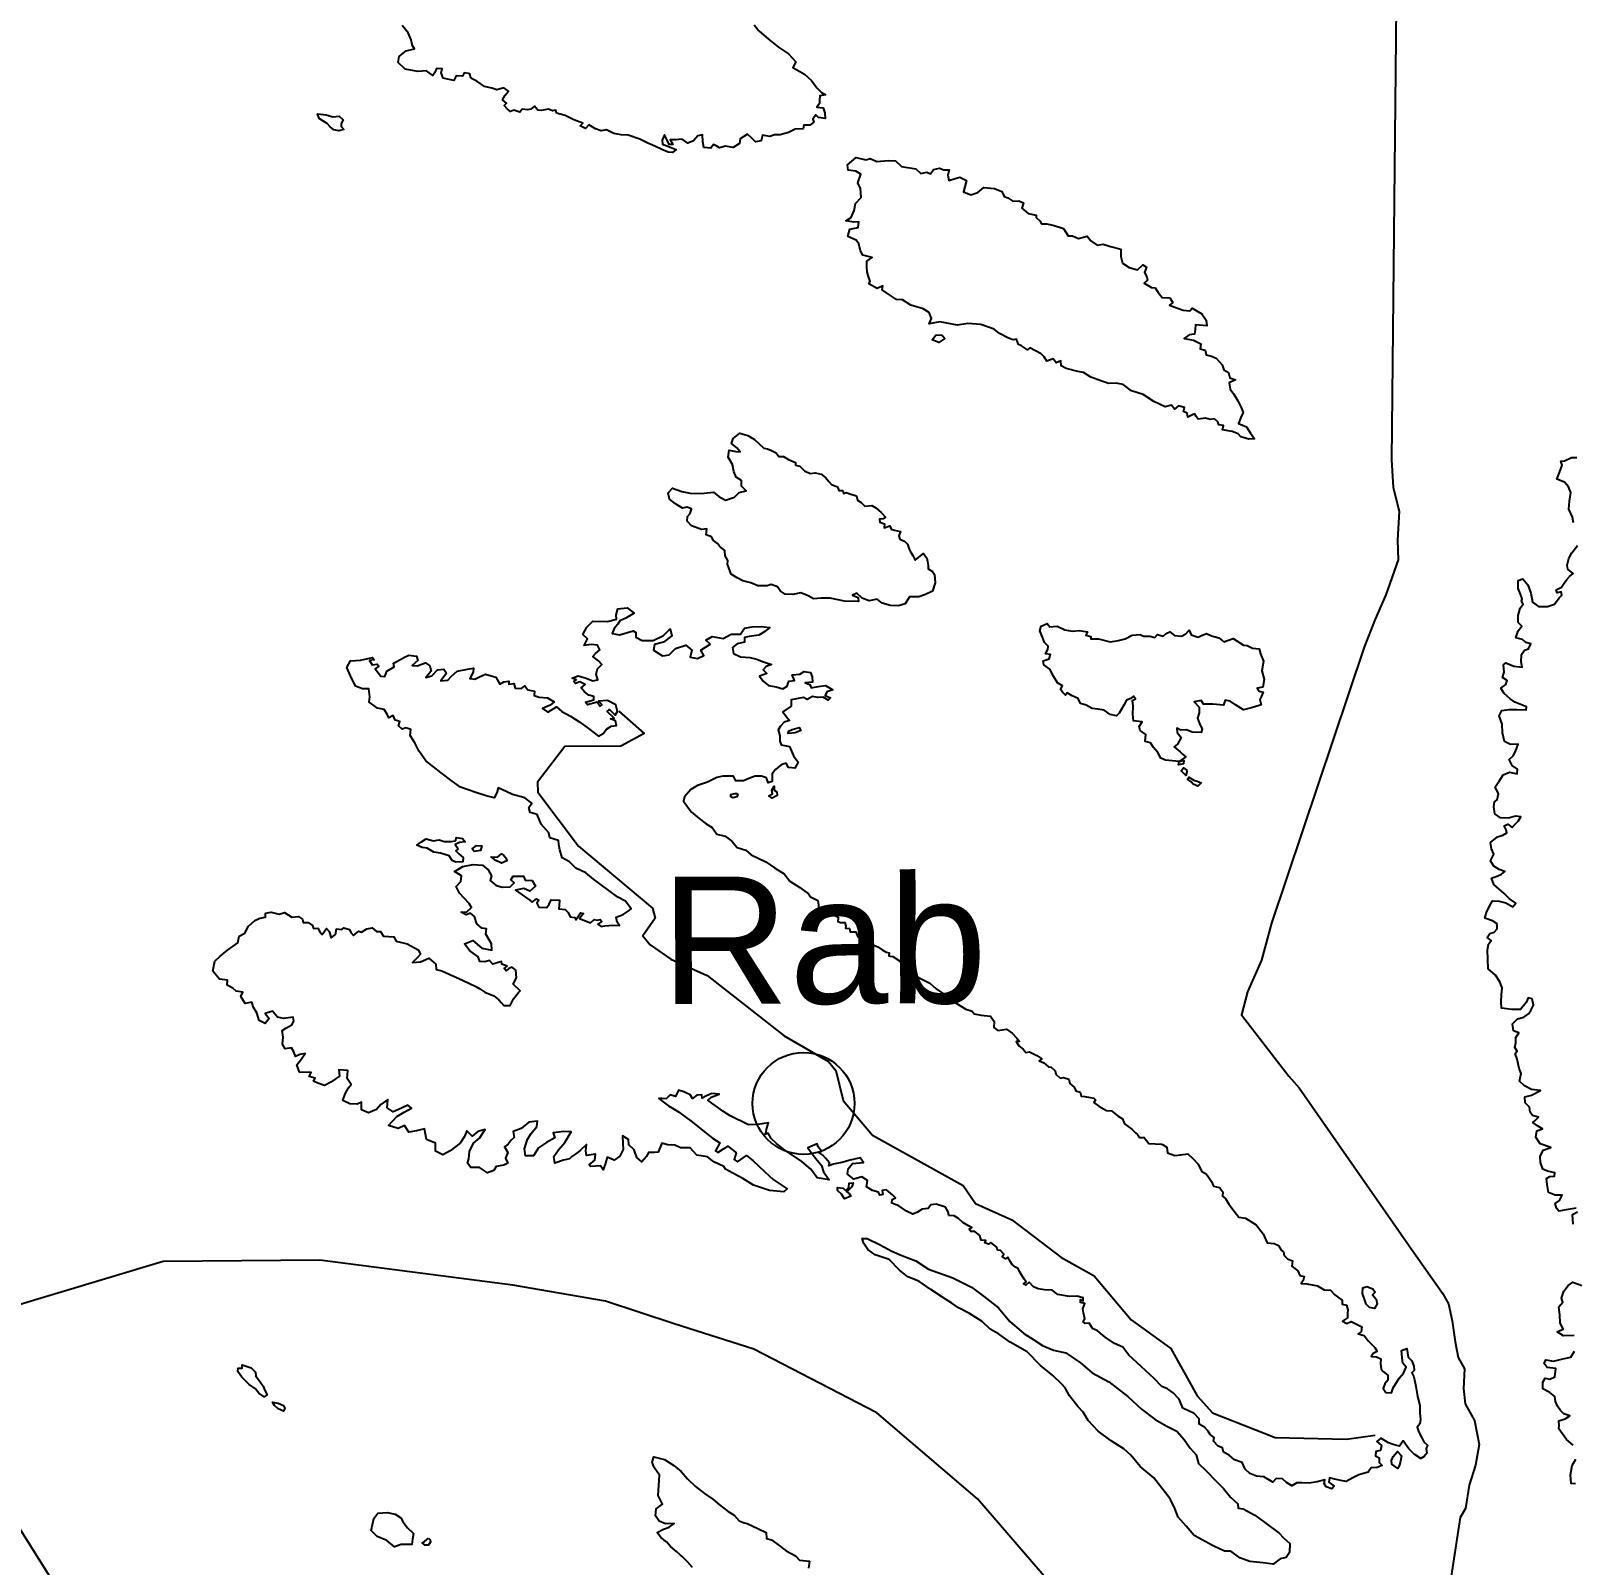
# Model space of a CAD drawing. Header units: metres. Extents: x 13.21 to 19.52, y 42.14 to 46.62.
# Drawn here: x 14.6221 to 14.894, y 44.6856 to 44.9561 of the extents above; entities that cross this region are included whole.
import ezdxf

# ---------------------------------------------------------------- set-up
doc = ezdxf.new("R2010")
doc.units = ezdxf.units.M
doc.header["$MEASUREMENT"] = 0
for name, color, linetype in [('CESTE', 5, 'Continuous'), ('grad_manji', 1, 'Continuous'), ('granica', 2, 'Continuous'), ('hr', 9, 'Continuous'), ('naziv_manji', 1, 'Continuous')]:
    doc.layers.add(name, color=color, linetype=linetype)
doc.styles.get("Standard").update_dxf_attribs({"font": 'arial.ttf'})

msp = doc.modelspace()

# ---------------------------------------------------------------- linework, layer by layer
at = {"layer": 'CESTE'}
msp.add_lwpolyline([(14.72576, 44.83619), (14.73027, 44.83225), (14.72615, 44.82997), (14.71628, 44.82992), (14.71143, 44.82366), (14.71151, 44.82188), (14.71869, 44.81238), (14.7317, 44.80144), (14.73216, 44.79964), (14.72999, 44.79655), (14.73131, 44.79495), (14.73494, 44.79243), (14.74135, 44.78957), (14.75492, 44.7789), (14.76271, 44.77437), (14.76402, 44.77281), (14.76535, 44.7675), (14.7705, 44.7614), (14.78645, 44.75252), (14.78864, 44.74937), (14.79507, 44.74648), (14.80367, 44.73988), (14.80956, 44.73658), (14.81607, 44.72887), (14.8231, 44.7238), (14.82773, 44.71544), (14.83042, 44.71246), (14.84145, 44.70807), (14.85402, 44.70781), (14.85909, 44.70848)], dxfattribs=at)
at = {"layer": 'grad_manji'}
msp.add_circle((14.75834, 44.767), 0.00898, dxfattribs=at)
at = {"layer": 'granica'}
for points in [[(14.86298, 44.9777), (14.86201, 44.8805), (14.86225, 44.87562), (14.86335, 44.87142), (14.86303, 44.86632), (14.86313, 44.86288), (14.86098, 44.85669), (14.85908, 44.85239), (14.85719, 44.84747), (14.84084, 44.7988), (14.83908, 44.79228), (14.83657, 44.78666), (14.83552, 44.78265), (14.84388, 44.7718), (14.84568, 44.76976), (14.86551, 44.7413), (14.87097, 44.73353), (14.872, 44.73169), (14.87266, 44.72867), (14.87318, 44.72494), (14.87372, 44.72218), (14.87485, 44.72021), (14.87468, 44.71672), (14.87497, 44.71404), (14.87662, 44.71107), (14.87741, 44.70686), (14.87681, 44.70321), (14.87565, 44.69968), (14.875, 44.69555), (14.87411, 44.69396), (14.87005, 44.66754)], [(14.80557, 44.67806), (14.78901, 44.69729), (14.77127, 44.71244), (14.74955, 44.72369), (14.73555, 44.72812), (14.72343, 44.73214), (14.70712, 44.73495), (14.67306, 44.73934), (14.64546, 44.73913), (14.5993, 44.72525), (14.68398, 44.59018)]]:
    msp.add_lwpolyline(points, dxfattribs=at)
at = {"layer": 'hr'}
for points in [[(14.74966, 44.95721), (14.75044, 44.95611), (14.75219, 44.95467), (14.75393, 44.95324), (14.75567, 44.95207), (14.75698, 44.95064), (14.75643, 44.94965), (14.7585, 44.94849), (14.75976, 44.9474), (14.76067, 44.94609), (14.76151, 44.94527), (14.76219, 44.94483), (14.76119, 44.94465), (14.76115, 44.94392), (14.76115, 44.9433), (14.7607, 44.94266), (14.76178, 44.94253), (14.7621, 44.9417), (14.76217, 44.94065), (14.76096, 44.94087), (14.76048, 44.94133), (14.76, 44.94057), (14.76013, 44.94002), (14.75942, 44.93949), (14.75838, 44.93951), (14.75828, 44.93883), (14.75689, 44.93878), (14.7557, 44.93823), (14.75421, 44.93777), (14.75323, 44.93777), (14.75237, 44.93751), (14.7511, 44.93776), (14.75088, 44.93671), (14.74988, 44.93653), (14.74927, 44.93714), (14.74846, 44.93792), (14.74714, 44.9371), (14.74703, 44.93629), (14.74593, 44.93555), (14.7446, 44.93582), (14.74354, 44.93552), (14.74304, 44.93578), (14.74247, 44.93607), (14.74199, 44.93546), (14.74076, 44.93556), (14.74059, 44.93655), (14.7405, 44.93781), (14.73969, 44.93762), (14.73895, 44.93675), (14.73797, 44.93633), (14.73696, 44.93701), (14.73637, 44.93694), (14.73575, 44.93691), (14.73484, 44.93691), (14.7353, 44.93608), (14.73468, 44.93611), (14.7343, 44.93683), (14.73381, 44.93778), (14.73342, 44.93683), (14.73345, 44.93617), (14.73426, 44.93584), (14.7359, 44.93523), (14.73523, 44.93468), (14.73446, 44.93475), (14.73333, 44.93518), (14.73213, 44.93582), (14.7309, 44.93635), (14.72948, 44.93703), (14.72744, 44.93775), (14.7262, 44.93782), (14.72488, 44.93803), (14.72361, 44.93866), (14.72267, 44.9385), (14.72167, 44.93886), (14.72051, 44.93955), (14.71993, 44.93893), (14.71899, 44.93937), (14.71943, 44.93985), (14.71782, 44.94042), (14.71633, 44.94119), (14.71481, 44.94162), (14.71468, 44.94215), (14.7141, 44.94201), (14.71336, 44.94232), (14.7121, 44.94208), (14.71148, 44.94212), (14.71093, 44.94283), (14.71028, 44.9423), (14.7097, 44.94221), (14.70873, 44.94232), (14.70831, 44.9418), (14.70727, 44.94214), (14.70669, 44.94191), (14.70618, 44.94232), (14.70556, 44.94298), (14.70595, 44.9434), (14.70526, 44.94396), (14.70575, 44.94479), (14.70633, 44.9455), (14.70549, 44.94608), (14.70426, 44.94571), (14.70339, 44.946), (14.70212, 44.94631), (14.70076, 44.94725), (14.69969, 44.94778), (14.69953, 44.94854), (14.69928, 44.94858), (14.69853, 44.94871), (14.6982, 44.94813), (14.6971, 44.94822), (14.69671, 44.9474), (14.69558, 44.94762), (14.69484, 44.94778), (14.69445, 44.94874), (14.69464, 44.94942), (14.69364, 44.94949), (14.69335, 44.94876), (14.69297, 44.94826), (14.69186, 44.9491), (14.69037, 44.94896), (14.68814, 44.9494), (14.68688, 44.95054), (14.68703, 44.95162), (14.68778, 44.95221), (14.68832, 44.9526), (14.68975, 44.95293), (14.68936, 44.95361), (14.68934, 44.95372), (14.68916, 44.95457), (14.68865, 44.9558), (14.68756, 44.95707)], [(14.89409, 44.86939), (14.8939, 44.87035), (14.89323, 44.87179), (14.89336, 44.87321), (14.89361, 44.87475), (14.89319, 44.8757), (14.89248, 44.87653), (14.89113, 44.87706), (14.89162, 44.87827), (14.89204, 44.87955), (14.89184, 44.88024), (14.89246, 44.88033), (14.89369, 44.88091), (14.89463, 44.88088)], [(14.89456, 44.74855), (14.89275, 44.74825), (14.8915, 44.74802), (14.89108, 44.74854), (14.89083, 44.74937), (14.8916, 44.74989), (14.89205, 44.75084), (14.89083, 44.75084), (14.88966, 44.75127), (14.88941, 44.75271), (14.88928, 44.75374), (14.88992, 44.75413), (14.89069, 44.75418), (14.89079, 44.75477), (14.88948, 44.75505), (14.88863, 44.75542), (14.88825, 44.75656), (14.88819, 44.75766), (14.8887, 44.75875), (14.89005, 44.75923), (14.88816, 44.7599), (14.88741, 44.76104), (14.88761, 44.76216), (14.88858, 44.76253), (14.88771, 44.76304), (14.8869, 44.76365), (14.88732, 44.764), (14.88787, 44.76459), (14.88683, 44.7649), (14.88642, 44.76546), (14.88633, 44.76636), (14.88552, 44.76713), (14.88551, 44.76816), (14.88668, 44.76848), (14.88826, 44.76926), (14.88667, 44.76948), (14.88542, 44.77011), (14.88455, 44.77091), (14.88481, 44.77226), (14.88449, 44.77315), (14.88414, 44.77478), (14.88376, 44.77579), (14.88411, 44.77624), (14.88372, 44.77684), (14.88392, 44.77766), (14.88389, 44.77862), (14.88443, 44.77945), (14.88347, 44.77978), (14.8833, 44.78105), (14.88417, 44.7819), (14.88531, 44.78219), (14.88614, 44.78279), (14.88656, 44.78337), (14.88699, 44.78435), (14.8868, 44.78542), (14.88605, 44.78562), (14.8857, 44.78482), (14.88472, 44.78357), (14.88319, 44.78356), (14.8814, 44.78377), (14.88134, 44.78492), (14.88137, 44.78613), (14.88147, 44.78737), (14.88105, 44.78844), (14.88032, 44.78961), (14.87905, 44.79075), (14.87896, 44.79247), (14.87893, 44.79398), (14.87909, 44.7951), (14.87955, 44.7957), (14.87886, 44.79627), (14.87932, 44.79696), (14.88006, 44.79718), (14.88058, 44.7978), (14.88058, 44.79868), (14.87977, 44.7992), (14.87841, 44.79966), (14.8787, 44.80068), (14.87926, 44.80176), (14.87977, 44.8027), (14.88094, 44.80265), (14.88216, 44.80236), (14.88335, 44.80168), (14.88391, 44.80232), (14.88281, 44.80309), (14.88184, 44.80399), (14.88003, 44.80561), (14.87959, 44.80673), (14.88071, 44.80712), (14.88139, 44.8074), (14.88198, 44.8079), (14.88098, 44.80822), (14.88, 44.80881), (14.87946, 44.80977), (14.88003, 44.81096), (14.87959, 44.81192), (14.87942, 44.813), (14.88069, 44.81398), (14.88158, 44.81428), (14.88233, 44.81474), (14.8822, 44.81523), (14.88182, 44.81597), (14.88246, 44.81623), (14.88326, 44.81568), (14.88375, 44.81618), (14.88433, 44.81678), (14.88479, 44.81753), (14.88385, 44.81765), (14.88259, 44.81728), (14.8812, 44.81733), (14.8802, 44.81806), (14.88001, 44.81929), (14.88014, 44.82017), (14.8806, 44.82054), (14.88082, 44.82159), (14.88028, 44.8228), (14.88094, 44.82383), (14.88166, 44.82497), (14.88279, 44.82539), (14.88414, 44.82514), (14.88422, 44.82596), (14.88324, 44.82658), (14.88273, 44.82763), (14.88344, 44.8283), (14.88386, 44.82907), (14.88431, 44.83033), (14.88296, 44.83028), (14.88189, 44.83081), (14.88157, 44.83234), (14.88151, 44.83388), (14.88096, 44.83534), (14.88141, 44.83626), (14.88274, 44.83647), (14.88403, 44.83649), (14.8857, 44.83642), (14.88578, 44.83695), (14.88374, 44.83773), (14.88287, 44.83832), (14.88184, 44.83928), (14.88128, 44.8402), (14.88216, 44.84086), (14.88235, 44.84157), (14.88154, 44.84212), (14.88187, 44.84302), (14.88174, 44.84434), (14.88211, 44.8447), (14.88355, 44.84409), (14.88503, 44.84393), (14.88481, 44.84486), (14.88487, 44.84617), (14.88543, 44.84695), (14.88614, 44.84713), (14.88655, 44.84803), (14.88568, 44.84828), (14.88507, 44.84881), (14.88388, 44.8491), (14.88433, 44.85032), (14.88498, 44.85114), (14.88429, 44.8518), (14.88433, 44.85302), (14.88465, 44.85432), (14.88517, 44.85501), (14.88492, 44.85554), (14.88501, 44.85597), (14.88473, 44.8568), (14.88431, 44.85782), (14.8843, 44.8592), (14.88514, 44.8595), (14.88601, 44.85842), (14.88656, 44.85698), (14.88685, 44.85538), (14.88792, 44.85464), (14.8895, 44.85464), (14.89069, 44.85506), (14.89153, 44.85614), (14.89201, 44.85662), (14.89189, 44.85719), (14.89118, 44.85705), (14.89099, 44.85755), (14.89192, 44.85801), (14.8924, 44.85875), (14.89286, 44.85936), (14.89337, 44.85994), (14.89399, 44.86046), (14.89309, 44.8612), (14.89293, 44.86193), (14.89322, 44.86311), (14.89377, 44.8641), (14.89474, 44.86536)], [(14.89401, 44.74573), (14.89391, 44.7474), (14.89476, 44.74788)], [(14.89419, 44.72609), (14.8923, 44.72602), (14.89119, 44.72673), (14.89222, 44.72722), (14.8917, 44.72829), (14.89167, 44.72968), (14.89146, 44.73113), (14.89219, 44.73193), (14.89193, 44.73266), (14.89238, 44.73387), (14.8931, 44.73488), (14.89397, 44.7355), (14.89551, 44.73489)], [(14.89401, 44.70674), (14.89285, 44.70775), (14.89147, 44.70961), (14.89156, 44.71021), (14.89149, 44.71101), (14.89259, 44.71137), (14.8934, 44.71192), (14.89233, 44.71224), (14.89179, 44.71288), (14.89125, 44.71359), (14.89089, 44.71443), (14.89076, 44.71535), (14.88989, 44.71604), (14.88867, 44.7167), (14.88866, 44.71784), (14.88905, 44.71858), (14.88989, 44.71838), (14.89078, 44.71877), (14.89096, 44.72025), (14.88943, 44.72044), (14.88889, 44.72114), (14.88921, 44.72179), (14.89051, 44.72153), (14.89218, 44.72197), (14.89357, 44.72227), (14.89425, 44.7233)], [(14.73874, 44.68517), (14.73789, 44.68618), (14.73692, 44.68713), (14.7366, 44.68742), (14.73596, 44.688), (14.7349, 44.68889), (14.73419, 44.6897), (14.73321, 44.69047), (14.73256, 44.69136), (14.73366, 44.69194), (14.73467, 44.69228), (14.73553, 44.6929), (14.73398, 44.69285), (14.73286, 44.69333), (14.73227, 44.69429), (14.73237, 44.69552), (14.7335, 44.69631), (14.73272, 44.69788), (14.73284, 44.69967), (14.73293, 44.70146), (14.73203, 44.70283), (14.73165, 44.70372), (14.73196, 44.70468), (14.73381, 44.70423), (14.73545, 44.70314), (14.73677, 44.7021), (14.7379, 44.7008), (14.73929, 44.69945), (14.74086, 44.69822), (14.74235, 44.69724), (14.74354, 44.69621), (14.74503, 44.69507), (14.74613, 44.6944), (14.74699, 44.69338), (14.74786, 44.69307), (14.74838, 44.6929), (14.75041, 44.69199), (14.75177, 44.69135), (14.7518, 44.69028), (14.75269, 44.69004), (14.75383, 44.68923), (14.75527, 44.6881), (14.75695, 44.68724), (14.7576, 44.68644), (14.75939, 44.68626), (14.75921, 44.68506)], [(14.89442, 44.69991), (14.89365, 44.69998), (14.89351, 44.70151), (14.8938, 44.70318), (14.89446, 44.70428)]]:
    msp.add_lwpolyline(points, dxfattribs=at)
for points in [[(14.67491, 44.93919), (14.67436, 44.93981), (14.67358, 44.94024), (14.67293, 44.9407), (14.67267, 44.94148), (14.67417, 44.9413), (14.67536, 44.94098), (14.67649, 44.9411), (14.6772, 44.94043), (14.67682, 44.93977), (14.67681, 44.93924), (14.67731, 44.93874), (14.6764, 44.93851), (14.67552, 44.93869), (14.67491, 44.93919)], [(14.76992, 44.91582), (14.77043, 44.91619), (14.76881, 44.91656), (14.76837, 44.91732), (14.76807, 44.91857), (14.76761, 44.91919), (14.76616, 44.91989), (14.76649, 44.92115), (14.76797, 44.92148), (14.76809, 44.92246), (14.76722, 44.92237), (14.7658, 44.92262), (14.76671, 44.92322), (14.76725, 44.92443), (14.76748, 44.92566), (14.76852, 44.92672), (14.76835, 44.9283), (14.76793, 44.92933), (14.76844, 44.93084), (14.76754, 44.93136), (14.76621, 44.93157), (14.76608, 44.93251), (14.7676, 44.93379), (14.76932, 44.93336), (14.77006, 44.93362), (14.77126, 44.93309), (14.77323, 44.93327), (14.77455, 44.93323), (14.77559, 44.9322), (14.77814, 44.93177), (14.77902, 44.93095), (14.78008, 44.93122), (14.78073, 44.9309), (14.78124, 44.93166), (14.78228, 44.93189), (14.78309, 44.93162), (14.78399, 44.93164), (14.78377, 44.93068), (14.78394, 44.92976), (14.78506, 44.93009), (14.7859, 44.93034), (14.78704, 44.92974), (14.78682, 44.92885), (14.78652, 44.92773), (14.78785, 44.92721), (14.78907, 44.92764), (14.79014, 44.92849), (14.79201, 44.92831), (14.79328, 44.92781), (14.7937, 44.92689), (14.79437, 44.92671), (14.79525, 44.92611), (14.79629, 44.92614), (14.79713, 44.92582), (14.79684, 44.92488), (14.79794, 44.9239), (14.79932, 44.92365), (14.79933, 44.92319), (14.80001, 44.92265), (14.80027, 44.92207), (14.80123, 44.92212), (14.80253, 44.92182), (14.80418, 44.92128), (14.80499, 44.91997), (14.80576, 44.91998), (14.8068, 44.91949), (14.80835, 44.91991), (14.80899, 44.91911), (14.8101, 44.91835), (14.81116, 44.91852), (14.81245, 44.91811), (14.81424, 44.91765), (14.81429, 44.91634), (14.81459, 44.91516), (14.81572, 44.91442), (14.81718, 44.91399), (14.81815, 44.91488), (14.81882, 44.91445), (14.81843, 44.91351), (14.81885, 44.91278), (14.81895, 44.91216), (14.8184, 44.91164), (14.81969, 44.9109), (14.82031, 44.91081), (14.82084, 44.91001), (14.82155, 44.90912), (14.8229, 44.90905), (14.82341, 44.90822), (14.82283, 44.90777), (14.82377, 44.9074), (14.82526, 44.90688), (14.82646, 44.90674), (14.82685, 44.90725), (14.82852, 44.9062), (14.8293, 44.9051), (14.8294, 44.90411), (14.82746, 44.90431), (14.82739, 44.90347), (14.82726, 44.90267), (14.82629, 44.90255), (14.82542, 44.90186), (14.8271, 44.9016), (14.8284, 44.90091), (14.82823, 44.90006), (14.82913, 44.89985), (14.8293, 44.89901), (14.83024, 44.89876), (14.83105, 44.89839), (14.83214, 44.89722), (14.83244, 44.89638), (14.83325, 44.89587), (14.8335, 44.89496), (14.83447, 44.89461), (14.83334, 44.89409), (14.83357, 44.89292), (14.83418, 44.89206), (14.83489, 44.89091), (14.83547, 44.88969), (14.83586, 44.88883), (14.83543, 44.88796), (14.83499, 44.8869), (14.83644, 44.88628), (14.83715, 44.88517), (14.83784, 44.88421), (14.83683, 44.88412), (14.83541, 44.88453), (14.83496, 44.88508), (14.83388, 44.88551), (14.83218, 44.88576), (14.83238, 44.88654), (14.83153, 44.88663), (14.83137, 44.88718), (14.83079, 44.88773), (14.83002, 44.88759), (14.82917, 44.88786), (14.82792, 44.88763), (14.82752, 44.88811), (14.82723, 44.88861), (14.82607, 44.88802), (14.82598, 44.88871), (14.82529, 44.88902), (14.82549, 44.88971), (14.82445, 44.89001), (14.82371, 44.88943), (14.8232, 44.89014), (14.8221, 44.88982), (14.82006, 44.89076), (14.81822, 44.89202), (14.81615, 44.89268), (14.81467, 44.89375), (14.81344, 44.89403), (14.81207, 44.89395), (14.81027, 44.8946), (14.80901, 44.89505), (14.80771, 44.89587), (14.80669, 44.89608), (14.80461, 44.89658), (14.80374, 44.89706), (14.80368, 44.89797), (14.80287, 44.89756), (14.80232, 44.89832), (14.80125, 44.8979), (14.80074, 44.89863), (14.80022, 44.8992), (14.79821, 44.90025), (14.7978, 44.89991), (14.79676, 44.90059), (14.79621, 44.90084), (14.79586, 44.90178), (14.79527, 44.90163), (14.79446, 44.90194), (14.79291, 44.90279), (14.79197, 44.90355), (14.78958, 44.90436), (14.78728, 44.90455), (14.78545, 44.90425), (14.78237, 44.90481), (14.78047, 44.90449), (14.78089, 44.90541), (14.78046, 44.90646), (14.7794, 44.90714), (14.77723, 44.90776), (14.77577, 44.90867), (14.77474, 44.90873), (14.77297, 44.90993), (14.77222, 44.91045), (14.77232, 44.91114), (14.77134, 44.9107), (14.76982, 44.9115), (14.77008, 44.91194), (14.76973, 44.91299), (14.76956, 44.91363), (14.76947, 44.91446), (14.7695, 44.91553), (14.76992, 44.91582)], [(14.78273, 44.9025), (14.78324, 44.90188), (14.78218, 44.90115), (14.78099, 44.90167), (14.78163, 44.90247), (14.78273, 44.9025)], [(14.74371, 44.86511), (14.74355, 44.86524), (14.7432, 44.86572), (14.74246, 44.86626), (14.7421, 44.86688), (14.74119, 44.86725), (14.74129, 44.86832), (14.74033, 44.86821), (14.7386, 44.86885), (14.73783, 44.86967), (14.7379, 44.87047), (14.73835, 44.87102), (14.7386, 44.87182), (14.73777, 44.87214), (14.73699, 44.87198), (14.73576, 44.87271), (14.7347, 44.87355), (14.73446, 44.87468), (14.73523, 44.87548), (14.73689, 44.87493), (14.73863, 44.87454), (14.74083, 44.87459), (14.74245, 44.87478), (14.74341, 44.87403), (14.74458, 44.87337), (14.74619, 44.87388), (14.74699, 44.87474), (14.74822, 44.875), (14.7479, 44.87536), (14.74738, 44.87582), (14.74738, 44.87683), (14.74647, 44.87745), (14.74603, 44.8784), (14.74583, 44.87966), (14.74508, 44.88096), (14.74521, 44.88221), (14.7464, 44.88196), (14.74718, 44.88191), (14.74659, 44.88261), (14.74566, 44.88337), (14.74591, 44.88424), (14.74711, 44.88516), (14.74853, 44.88475), (14.74972, 44.88409), (14.75054, 44.88332), (14.75131, 44.88253), (14.752, 44.88242), (14.75271, 44.88215), (14.75354, 44.88174), (14.754, 44.88107), (14.75478, 44.88106), (14.75571, 44.88053), (14.75691, 44.88), (14.75691, 44.87952), (14.75766, 44.87939), (14.75849, 44.87854), (14.75952, 44.87806), (14.76037, 44.87822), (14.76147, 44.87798), (14.76227, 44.87731), (14.76279, 44.87667), (14.76324, 44.87614), (14.76434, 44.87571), (14.76457, 44.87505), (14.76524, 44.87505), (14.76538, 44.87455), (14.76586, 44.87475), (14.7667, 44.87446), (14.7677, 44.87412), (14.76783, 44.87338), (14.76848, 44.87299), (14.76916, 44.87229), (14.77035, 44.87242), (14.77106, 44.87204), (14.772, 44.87121), (14.77278, 44.87035), (14.77236, 44.87007), (14.77172, 44.87), (14.77181, 44.86947), (14.77262, 44.86918), (14.77256, 44.86851), (14.77353, 44.86884), (14.77381, 44.86824), (14.77437, 44.8681), (14.77543, 44.86785), (14.77511, 44.86708), (14.77534, 44.8665), (14.77615, 44.86616), (14.77666, 44.86564), (14.77695, 44.86474), (14.77718, 44.86424), (14.7776, 44.86364), (14.77802, 44.86278), (14.77866, 44.86335), (14.77947, 44.86397), (14.78006, 44.86313), (14.78018, 44.86255), (14.78031, 44.86187), (14.78028, 44.86125), (14.78109, 44.86077), (14.78145, 44.86029), (14.78154, 44.85877), (14.78109, 44.85733), (14.77984, 44.85676), (14.77864, 44.8563), (14.77703, 44.85632), (14.77626, 44.85507), (14.77509, 44.85474), (14.77367, 44.85481), (14.77222, 44.85519), (14.77132, 44.8559), (14.76992, 44.8556), (14.76897, 44.85597), (14.7687, 44.85608), (14.76776, 44.85697), (14.76699, 44.85665), (14.76795, 44.85621), (14.76805, 44.8555), (14.76556, 44.85557), (14.76304, 44.85612), (14.76146, 44.85612), (14.7601, 44.856), (14.75914, 44.8565), (14.75785, 44.85704), (14.75646, 44.85674), (14.7551, 44.85679), (14.75419, 44.85736), (14.75377, 44.85809), (14.75264, 44.85853), (14.75193, 44.85827), (14.75029, 44.85829), (14.74902, 44.85879), (14.74765, 44.85912), (14.74665, 44.85969), (14.74557, 44.86033), (14.74524, 44.86124), (14.74495, 44.86208), (14.74502, 44.86272), (14.74452, 44.86355), (14.74449, 44.86449), (14.74371, 44.86511)], [(14.7334, 44.76784), (14.73282, 44.76786), (14.7338, 44.76713), (14.73453, 44.76659), (14.73552, 44.766), (14.73631, 44.76554), (14.73875, 44.76371), (14.74059, 44.7622), (14.7423, 44.76085), (14.74358, 44.76008), (14.74284, 44.75862), (14.74321, 44.75834), (14.74422, 44.759), (14.74501, 44.75945), (14.74601, 44.75868), (14.74644, 44.75829), (14.74611, 44.75713), (14.74672, 44.7567), (14.74828, 44.75782), (14.74938, 44.75696), (14.75151, 44.75492), (14.75299, 44.75357), (14.75547, 44.75192), (14.75486, 44.75144), (14.75235, 44.75163), (14.74949, 44.75259), (14.74765, 44.75375), (14.74589, 44.75468), (14.7446, 44.75539), (14.74428, 44.75589), (14.74254, 44.75671), (14.74138, 44.75758), (14.73951, 44.75785), (14.73834, 44.75915), (14.73664, 44.75919), (14.73564, 44.75962), (14.73434, 44.75972), (14.73333, 44.76001), (14.73272, 44.75841), (14.73203, 44.75832), (14.73103, 44.75832), (14.73065, 44.75765), (14.72984, 44.75671), (14.72897, 44.75749), (14.72848, 44.75882), (14.72754, 44.7597), (14.72747, 44.76064), (14.72641, 44.76126), (14.72648, 44.75991), (14.72657, 44.75886), (14.72597, 44.75771), (14.72497, 44.757), (14.72375, 44.7575), (14.72343, 44.75645), (14.72302, 44.75529), (14.72255, 44.75597), (14.72078, 44.75586), (14.72056, 44.75619), (14.72156, 44.75697), (14.72165, 44.75807), (14.72007, 44.75782), (14.71994, 44.75863), (14.7201, 44.75973), (14.71893, 44.75867), (14.71819, 44.75809), (14.71751, 44.75765), (14.71707, 44.75723), (14.71604, 44.75698), (14.71452, 44.75645), (14.7143, 44.75767), (14.71517, 44.75883), (14.71626, 44.76014), (14.71739, 44.76202), (14.71606, 44.76204), (14.71419, 44.76179), (14.71451, 44.76092), (14.71304, 44.76014), (14.71162, 44.75919), (14.71071, 44.75775), (14.70934, 44.75774), (14.70914, 44.75899), (14.70965, 44.7607), (14.71033, 44.76171), (14.7113, 44.76294), (14.71146, 44.7639), (14.70994, 44.76368), (14.70858, 44.76259), (14.70717, 44.76204), (14.7073, 44.76097), (14.70679, 44.76054), (14.7063, 44.75984), (14.70563, 44.75932), (14.7062, 44.75833), (14.70579, 44.75737), (14.70624, 44.75648), (14.70553, 44.75613), (14.70418, 44.75588), (14.70373, 44.75519), (14.70261, 44.75478), (14.70119, 44.75569), (14.6997, 44.75569), (14.69911, 44.75647), (14.69931, 44.75724), (14.69947, 44.75853), (14.70017, 44.75997), (14.7012, 44.76089), (14.7022, 44.76242), (14.70094, 44.76203), (14.69995, 44.76123), (14.69901, 44.76219), (14.69856, 44.76115), (14.69782, 44.75999), (14.69602, 44.75865), (14.69476, 44.75794), (14.69347, 44.75856), (14.69346, 44.75998), (14.69185, 44.76064), (14.69153, 44.76251), (14.69012, 44.76219), (14.68879, 44.76194), (14.68798, 44.76308), (14.68688, 44.7626), (14.68517, 44.7631), (14.68662, 44.76468), (14.68791, 44.76544), (14.68926, 44.76617), (14.68861, 44.76672), (14.68746, 44.76616), (14.68598, 44.7655), (14.68494, 44.76623), (14.68507, 44.76771), (14.68381, 44.7668), (14.68307, 44.76593), (14.68165, 44.76536), (14.68043, 44.7659), (14.68043, 44.76725), (14.67966, 44.76686), (14.67836, 44.76692), (14.6771, 44.76751), (14.67753, 44.76868), (14.67813, 44.76974), (14.67862, 44.77032), (14.6779, 44.77137), (14.67802, 44.77283), (14.67642, 44.77294), (14.67655, 44.77179), (14.67503, 44.77072), (14.6739, 44.77014), (14.67271, 44.77055), (14.67197, 44.77094), (14.67225, 44.77144), (14.67119, 44.77176), (14.67154, 44.77245), (14.66951, 44.77249), (14.66899, 44.77379), (14.66982, 44.77487), (14.6705, 44.77579), (14.66957, 44.7756), (14.6688, 44.77528), (14.66846, 44.77608), (14.66808, 44.77681), (14.66698, 44.77665), (14.6665, 44.77745), (14.66659, 44.77869), (14.66642, 44.77986), (14.66707, 44.78029), (14.66813, 44.78084), (14.66848, 44.78148), (14.66839, 44.78219), (14.66667, 44.78198), (14.66559, 44.78221), (14.66471, 44.78326), (14.66345, 44.78287), (14.66416, 44.78197), (14.66346, 44.78108), (14.66235, 44.78163), (14.66197, 44.783), (14.66138, 44.78394), (14.66106, 44.78485), (14.6599, 44.78463), (14.65916, 44.78587), (14.65951, 44.78663), (14.65834, 44.78677), (14.65773, 44.78734), (14.65676, 44.78784), (14.65682, 44.78874), (14.65537, 44.78894), (14.6542, 44.79033), (14.65458, 44.79211), (14.65551, 44.79295), (14.6568, 44.79405), (14.65861, 44.79529), (14.65886, 44.7965), (14.65986, 44.79701), (14.6605, 44.79824), (14.6616, 44.79923), (14.66247, 44.79967), (14.6635, 44.79987), (14.66352, 44.80052), (14.66452, 44.80075), (14.66591, 44.80036), (14.66685, 44.80066), (14.66814, 44.79987), (14.6693, 44.79998), (14.67001, 44.79948), (14.67014, 44.79888), (14.67101, 44.79891), (14.67179, 44.79837), (14.67196, 44.79782), (14.6727, 44.79791), (14.67308, 44.79726), (14.67348, 44.79681), (14.67422, 44.79784), (14.67473, 44.79729), (14.67506, 44.79621), (14.67583, 44.79679), (14.67599, 44.79777), (14.67695, 44.79767), (14.67728, 44.79798), (14.67831, 44.79769), (14.67851, 44.79716), (14.67903, 44.79664), (14.67992, 44.79737), (14.68044, 44.79721), (14.68137, 44.79779), (14.68231, 44.79797), (14.68308, 44.79729), (14.68379, 44.79729), (14.68429, 44.79649), (14.68612, 44.79636), (14.68651, 44.79563), (14.68845, 44.79513), (14.69038, 44.79411), (14.69084, 44.7933), (14.69026, 44.79273), (14.68939, 44.79184), (14.69084, 44.79195), (14.69226, 44.79262), (14.69351, 44.79154), (14.69356, 44.79059), (14.69456, 44.7904), (14.69833, 44.78867), (14.70056, 44.78764), (14.70125, 44.7872), (14.70214, 44.78662), (14.70375, 44.78598), (14.7046, 44.78527), (14.70501, 44.78479), (14.7055, 44.78425), (14.70663, 44.78425), (14.70724, 44.78544), (14.70812, 44.78656), (14.70837, 44.78688), (14.70717, 44.78803), (14.70775, 44.78917), (14.70765, 44.79048), (14.70697, 44.791), (14.70636, 44.79082), (14.70594, 44.7904), (14.70559, 44.79082), (14.7061, 44.79123), (14.70516, 44.79157), (14.70512, 44.79203), (14.70355, 44.79154), (14.70296, 44.7922), (14.70217, 44.79198), (14.7013, 44.79205), (14.701, 44.79285), (14.69948, 44.79399), (14.69857, 44.79517), (14.70006, 44.79571), (14.70164, 44.79438), (14.70338, 44.794), (14.70331, 44.79514), (14.70235, 44.79685), (14.70244, 44.79781), (14.70163, 44.79791), (14.70073, 44.79866), (14.70033, 44.79996), (14.69962, 44.80053), (14.69889, 44.80026), (14.69798, 44.80073), (14.69901, 44.80081), (14.69978, 44.80152), (14.6994, 44.80227), (14.69852, 44.80318), (14.69772, 44.80408), (14.69709, 44.80526), (14.6979, 44.80614), (14.69806, 44.80714), (14.6968, 44.80787), (14.69828, 44.80877), (14.70012, 44.80912), (14.70177, 44.80903), (14.70274, 44.80819), (14.70332, 44.80711), (14.70309, 44.80629), (14.70416, 44.80542), (14.7053, 44.80514), (14.70661, 44.80517), (14.70733, 44.80588), (14.70677, 44.80641), (14.70716, 44.80709), (14.70897, 44.80708), (14.70929, 44.80634), (14.71051, 44.80632), (14.7111, 44.80529), (14.71011, 44.80443), (14.70904, 44.8049), (14.70759, 44.8046), (14.70874, 44.8038), (14.71008, 44.80287), (14.71052, 44.80247), (14.71126, 44.80308), (14.71168, 44.80285), (14.71133, 44.80234), (14.71169, 44.80161), (14.71308, 44.80154), (14.71349, 44.80214), (14.71384, 44.8029), (14.7153, 44.80283), (14.71528, 44.80198), (14.71518, 44.8013), (14.7163, 44.80121), (14.71685, 44.80064), (14.71718, 44.79992), (14.71805, 44.79979), (14.71821, 44.79938), (14.71901, 44.80061), (14.71953, 44.80048), (14.71885, 44.79959), (14.72079, 44.79885), (14.72144, 44.79946), (14.72195, 44.79934), (14.7225, 44.79946), (14.7228, 44.79909), (14.72205, 44.7986), (14.72264, 44.7982), (14.72334, 44.79829), (14.7247, 44.79846), (14.72588, 44.79836), (14.7255, 44.79898), (14.72533, 44.79985), (14.72653, 44.80033), (14.7274, 44.80092), (14.72798, 44.80132), (14.72698, 44.80269), (14.72562, 44.80336), (14.72404, 44.80457), (14.72265, 44.80554), (14.72132, 44.80653), (14.71996, 44.80767), (14.71819, 44.80851), (14.7171, 44.80959), (14.7158, 44.8103), (14.71538, 44.81169), (14.71523, 44.81268), (14.71512, 44.81338), (14.71362, 44.81381), (14.71343, 44.81471), (14.71211, 44.81626), (14.71137, 44.81793), (14.71014, 44.81832), (14.70991, 44.81918), (14.71046, 44.81992), (14.70923, 44.82086), (14.70703, 44.82147), (14.70594, 44.822), (14.70448, 44.82263), (14.70425, 44.82174), (14.70378, 44.8209), (14.70241, 44.82123), (14.70057, 44.8218), (14.69786, 44.82278), (14.6964, 44.8238), (14.69444, 44.82529), (14.69178, 44.82743), (14.69055, 44.82915), (14.68984, 44.83061), (14.689, 44.83189), (14.68912, 44.83294), (14.68825, 44.83324), (14.68761, 44.83297), (14.68696, 44.83359), (14.68718, 44.83433), (14.68634, 44.83458), (14.68601, 44.83539), (14.68524, 44.83499), (14.68495, 44.83561), (14.6844, 44.83649), (14.68323, 44.8367), (14.68259, 44.83716), (14.68175, 44.83776), (14.68191, 44.8387), (14.68171, 44.84011), (14.68059, 44.84011), (14.67936, 44.84055), (14.67845, 44.84242), (14.67783, 44.84384), (14.6785, 44.84505), (14.68022, 44.84517), (14.68237, 44.84561), (14.68264, 44.84523), (14.68182, 44.84511), (14.68231, 44.84431), (14.68315, 44.84447), (14.68346, 44.84408), (14.68283, 44.84363), (14.68383, 44.84235), (14.68455, 44.84229), (14.68491, 44.84324), (14.68619, 44.84397), (14.68608, 44.84466), (14.68715, 44.84521), (14.68802, 44.84567), (14.68876, 44.84604), (14.69012, 44.84586), (14.69032, 44.84512), (14.68935, 44.84423), (14.69025, 44.84414), (14.69167, 44.84468), (14.69245, 44.84419), (14.69267, 44.8432), (14.69177, 44.84211), (14.69282, 44.84241), (14.69384, 44.84348), (14.69494, 44.8436), (14.69542, 44.84287), (14.69443, 44.84152), (14.69565, 44.84164), (14.6963, 44.84235), (14.69727, 44.84324), (14.6991, 44.84356), (14.70017, 44.84373), (14.7001, 44.84304), (14.6995, 44.8419), (14.70037, 44.84183), (14.70124, 44.84222), (14.70226, 44.84272), (14.70411, 44.84218), (14.70479, 44.84095), (14.70553, 44.84134), (14.70641, 44.84147), (14.70641, 44.84093), (14.70728, 44.84104), (14.70748, 44.8402), (14.7086, 44.84018), (14.70918, 44.84064), (14.70973, 44.83994), (14.71089, 44.83969), (14.71083, 44.83895), (14.71173, 44.83864), (14.71323, 44.83851), (14.71436, 44.8378), (14.71368, 44.83724), (14.71235, 44.83666), (14.71326, 44.83599), (14.7148, 44.83693), (14.71574, 44.83613), (14.71724, 44.83529), (14.71888, 44.8342), (14.72046, 44.8331), (14.72221, 44.83178), (14.72302, 44.83222), (14.7236, 44.83299), (14.72443, 44.83352), (14.72534, 44.83362), (14.72517, 44.83447), (14.7243, 44.83482), (14.72498, 44.83494), (14.72375, 44.83613), (14.72414, 44.83645), (14.72514, 44.83549), (14.72553, 44.83609), (14.72524, 44.83728), (14.72381, 44.83805), (14.72217, 44.83793), (14.72278, 44.83732), (14.72243, 44.83704), (14.72194, 44.83773), (14.72026, 44.83727), (14.71991, 44.83775), (14.72136, 44.83816), (14.7214, 44.83878), (14.72048, 44.83896), (14.71971, 44.83955), (14.71916, 44.84029), (14.71983, 44.84086), (14.71893, 44.84136), (14.71816, 44.84104), (14.71783, 44.84139), (14.71826, 44.84168), (14.71757, 44.842), (14.7186, 44.84237), (14.71986, 44.84205), (14.72121, 44.84154), (14.72209, 44.84171), (14.72177, 44.8427), (14.72203, 44.84364), (14.7228, 44.84441), (14.72221, 44.84506), (14.72119, 44.84578), (14.72166, 44.84636), (14.72241, 44.847), (14.72202, 44.84782), (14.72092, 44.84792), (14.71966, 44.84777), (14.72023, 44.84892), (14.71943, 44.8497), (14.72011, 44.85098), (14.72117, 44.85203), (14.72379, 44.85199), (14.72537, 44.85241), (14.7253, 44.85318), (14.72562, 44.85422), (14.72723, 44.85439), (14.72846, 44.85343), (14.72701, 44.85255), (14.72598, 44.85207), (14.72562, 44.85149), (14.72498, 44.85072), (14.72459, 44.84989), (14.72589, 44.84964), (14.7283, 44.85035), (14.72875, 44.85003), (14.72875, 44.8492), (14.72989, 44.8486), (14.73184, 44.84862), (14.73364, 44.8495), (14.73482, 44.85069), (14.73512, 44.84943), (14.73363, 44.84835), (14.73209, 44.84794), (14.73187, 44.84695), (14.73348, 44.8459), (14.73464, 44.84613), (14.73574, 44.84721), (14.73758, 44.84781), (14.73864, 44.84691), (14.73837, 44.84569), (14.73964, 44.84544), (14.74078, 44.84598), (14.74023, 44.84695), (14.74187, 44.84796), (14.7411, 44.84866), (14.74223, 44.84931), (14.74419, 44.84896), (14.74558, 44.84972), (14.7472, 44.84972), (14.74791, 44.85078), (14.7493, 44.85106), (14.75088, 44.85111), (14.75238, 44.85092), (14.75153, 44.85021), (14.75043, 44.84955), (14.74878, 44.84931), (14.74794, 44.84918), (14.74792, 44.84833), (14.74661, 44.84803), (14.74581, 44.84739), (14.74599, 44.84635), (14.74721, 44.84576), (14.74888, 44.84565), (14.75008, 44.84531), (14.75112, 44.84493), (14.75267, 44.84437), (14.75173, 44.84404), (14.75123, 44.84347), (14.75187, 44.84283), (14.7506, 44.84232), (14.75125, 44.84144), (14.75215, 44.84069), (14.7535, 44.84044), (14.75467, 44.84012), (14.75545, 44.84056), (14.75574, 44.84145), (14.75676, 44.84155), (14.75631, 44.8426), (14.75771, 44.84269), (14.75847, 44.84315), (14.75958, 44.84299), (14.75983, 44.84222), (14.7599, 44.8413), (14.75861, 44.84118), (14.75945, 44.84087), (14.75968, 44.84029), (14.76093, 44.84052), (14.76223, 44.84067), (14.76348, 44.83993), (14.76242, 44.83957), (14.76216, 44.83892), (14.7631, 44.83849), (14.76268, 44.83808), (14.76177, 44.83865), (14.76083, 44.83858), (14.7599, 44.83878), (14.759, 44.83823), (14.75832, 44.83857), (14.75616, 44.83818), (14.75617, 44.83707), (14.75471, 44.83603), (14.75532, 44.83514), (14.75584, 44.8345), (14.75491, 44.83424), (14.75427, 44.83353), (14.75388, 44.83286), (14.75417, 44.83181), (14.75416, 44.83088), (14.75439, 44.83021), (14.75584, 44.82994), (14.75657, 44.82828), (14.75739, 44.82719), (14.75683, 44.82609), (14.75569, 44.82621), (14.7553, 44.82701), (14.75439, 44.82673), (14.75337, 44.82586), (14.75278, 44.8251), (14.75281, 44.82378), (14.75208, 44.82352), (14.75181, 44.82442), (14.75095, 44.82473), (14.74983, 44.82473), (14.74869, 44.82432), (14.74776, 44.8239), (14.7464, 44.82389), (14.74601, 44.82473), (14.7441, 44.82469), (14.74307, 44.82449), (14.7414, 44.82367), (14.73965, 44.82304), (14.73907, 44.82271), (14.73847, 44.82236), (14.73737, 44.82105), (14.73715, 44.82027), (14.7385, 44.8184), (14.73992, 44.81727), (14.74119, 44.8163), (14.74225, 44.81565), (14.74303, 44.81446), (14.74451, 44.81414), (14.7457, 44.81326), (14.74664, 44.81211), (14.74816, 44.81166), (14.74913, 44.81086), (14.75168, 44.80962), (14.75323, 44.80856), (14.75492, 44.80751), (14.75591, 44.8062), (14.75766, 44.80506), (14.75924, 44.80396), (14.75954, 44.80341), (14.76085, 44.80278), (14.76098, 44.80195), (14.76099, 44.80122), (14.76238, 44.80134), (14.76308, 44.80109), (14.76244, 44.80005), (14.76353, 44.80031), (14.76444, 44.79983), (14.76443, 44.79972), (14.76438, 44.79909), (14.76486, 44.79889), (14.76561, 44.79893), (14.7658, 44.79828), (14.76573, 44.79788), (14.76645, 44.79782), (14.76654, 44.79727), (14.76757, 44.79725), (14.76789, 44.7964), (14.76906, 44.79611), (14.7696, 44.79515), (14.77054, 44.79494), (14.77145, 44.79464), (14.77222, 44.79407), (14.77293, 44.7937), (14.77341, 44.79355), (14.77338, 44.793), (14.77358, 44.79297), (14.77409, 44.79289), (14.77525, 44.79215), (14.77587, 44.79145), (14.77578, 44.79095), (14.77655, 44.79074), (14.77725, 44.79074), (14.77784, 44.79026), (14.77742, 44.78994), (14.77863, 44.78919), (14.78061, 44.78823), (14.7817, 44.7872), (14.78369, 44.78586), (14.78513, 44.78471), (14.78694, 44.78362), (14.78804, 44.78329), (14.78843, 44.78281), (14.78962, 44.78258), (14.7913, 44.7824), (14.79197, 44.78146), (14.79191, 44.78039), (14.79258, 44.77984), (14.79414, 44.78009), (14.79514, 44.77939), (14.79591, 44.77852), (14.79642, 44.77793), (14.79581, 44.7779), (14.79627, 44.77717), (14.79707, 44.77655), (14.79753, 44.77596), (14.79819, 44.77609), (14.79949, 44.77543), (14.80036, 44.77488), (14.79988, 44.77454), (14.80072, 44.77413), (14.80149, 44.77346), (14.80201, 44.77342), (14.80272, 44.77273), (14.80284, 44.77214), (14.80359, 44.77148), (14.80414, 44.77159), (14.80513, 44.7713), (14.8053, 44.7705), (14.80607, 44.76985), (14.80633, 44.76921), (14.8071, 44.76899), (14.8073, 44.76828), (14.80791, 44.76823), (14.80888, 44.76803), (14.80953, 44.76793), (14.80978, 44.76762), (14.80952, 44.76716), (14.81039, 44.76654), (14.81172, 44.76574), (14.81262, 44.7657), (14.81381, 44.76476), (14.81458, 44.76426), (14.81491, 44.76339), (14.8162, 44.76247), (14.81685, 44.76183), (14.81723, 44.76154), (14.81756, 44.76099), (14.81839, 44.76099), (14.8192, 44.75994), (14.82145, 44.75984), (14.82162, 44.75974), (14.82239, 44.75928), (14.82252, 44.75829), (14.82381, 44.75783), (14.8248, 44.75796), (14.82609, 44.75811), (14.82703, 44.75724), (14.82791, 44.75628), (14.82807, 44.75585), (14.82855, 44.755), (14.82929, 44.75459), (14.82981, 44.75395), (14.83026, 44.75326), (14.83061, 44.75241), (14.83164, 44.75219), (14.83225, 44.75143), (14.83219, 44.75065), (14.83273, 44.75022), (14.83329, 44.74924), (14.83422, 44.74798), (14.83509, 44.74695), (14.83622, 44.74674), (14.83815, 44.74558), (14.83934, 44.74402), (14.84006, 44.74239), (14.84132, 44.7423), (14.84204, 44.74194), (14.84253, 44.74114), (14.84293, 44.74082), (14.84309, 44.74016), (14.84364, 44.73959), (14.84451, 44.73922), (14.84441, 44.7383), (14.84547, 44.73746), (14.84585, 44.73663), (14.8466, 44.7365), (14.8464, 44.73577), (14.84608, 44.73526), (14.84708, 44.73519), (14.84895, 44.73481), (14.85014, 44.73414), (14.85124, 44.7341), (14.85201, 44.73323), (14.85269, 44.73273), (14.8533, 44.73231), (14.85326, 44.7316), (14.85403, 44.73145), (14.8543, 44.73058), (14.8542, 44.72994), (14.8542, 44.7292), (14.85336, 44.72859), (14.85411, 44.72822), (14.85488, 44.72853), (14.85675, 44.72758), (14.85662, 44.72671), (14.8561, 44.72638), (14.85717, 44.72609), (14.85788, 44.72513), (14.85903, 44.72394), (14.85944, 44.72326), (14.85874, 44.72289), (14.85839, 44.72236), (14.85858, 44.72235), (14.85932, 44.72229), (14.86013, 44.72197), (14.86006, 44.72113), (14.86018, 44.72014), (14.86054, 44.71973), (14.86132, 44.71911), (14.86131, 44.71819), (14.86083, 44.71754), (14.86051, 44.71671), (14.86099, 44.71602), (14.86196, 44.71598), (14.86225, 44.71687), (14.86332, 44.71856), (14.86409, 44.71941), (14.86454, 44.72049), (14.86396, 44.72122), (14.86389, 44.7222), (14.86374, 44.72342), (14.86467, 44.72376), (14.8648, 44.72303), (14.8649, 44.72225), (14.86557, 44.72164), (14.86589, 44.72065), (14.86599, 44.71992), (14.86554, 44.7195), (14.86589, 44.71879), (14.86627, 44.71717), (14.86659, 44.71534), (14.86695, 44.71374), (14.86695, 44.71239), (14.86708, 44.71133), (14.86698, 44.71049), (14.86651, 44.70994), (14.86682, 44.70905), (14.86741, 44.70792), (14.86766, 44.70733), (14.8683, 44.70674), (14.86808, 44.70607), (14.86821, 44.70531), (14.86772, 44.70476), (14.86717, 44.70439), (14.86599, 44.70515), (14.86501, 44.70609), (14.86401, 44.70749), (14.86372, 44.70707), (14.86341, 44.70655), (14.86244, 44.70682), (14.86144, 44.70716), (14.86009, 44.70796), (14.85941, 44.70741), (14.86022, 44.70671), (14.86005, 44.70579), (14.85922, 44.70563), (14.85919, 44.70487), (14.85983, 44.70453), (14.85983, 44.70366), (14.86034, 44.70317), (14.85945, 44.70278), (14.85838, 44.70276), (14.85785, 44.70199), (14.85623, 44.70154), (14.85515, 44.70096), (14.85397, 44.70036), (14.85306, 44.70052), (14.85194, 44.70077), (14.85104, 44.70097), (14.85094, 44.7002), (14.85187, 44.69953), (14.85146, 44.69905), (14.85045, 44.6994), (14.8501, 44.70001), (14.85024, 44.70065), (14.84887, 44.7003), (14.84746, 44.70006), (14.84616, 44.70011), (14.8453, 44.70012), (14.8444, 44.69955), (14.8435, 44.70016), (14.84277, 44.70078), (14.84167, 44.70085), (14.84109, 44.70023), (14.83947, 44.70117), (14.83818, 44.70126), (14.837, 44.70174), (14.83618, 44.70251), (14.83568, 44.70369), (14.83431, 44.70415), (14.83335, 44.70496), (14.83239, 44.70551), (14.8322, 44.70625), (14.83142, 44.70654), (14.83062, 44.70743), (14.83072, 44.7081), (14.83002, 44.70865), (14.82966, 44.7092), (14.82904, 44.70991), (14.82808, 44.71043), (14.8281, 44.71137), (14.8272, 44.71235), (14.8252, 44.71324), (14.82453, 44.71487), (14.82349, 44.71596), (14.8225, 44.71667), (14.82152, 44.71706), (14.82016, 44.71851), (14.81784, 44.72064), (14.8157, 44.72262), (14.81461, 44.72403), (14.81313, 44.72468), (14.81151, 44.72577), (14.81009, 44.72699), (14.80932, 44.72725), (14.80867, 44.72826), (14.80796, 44.72817), (14.80761, 44.72849), (14.8079, 44.72904), (14.80771, 44.73007), (14.80758, 44.73081), (14.8079, 44.73172), (14.80716, 44.73192), (14.80716, 44.73241), (14.80764, 44.73217), (14.80763, 44.73272), (14.80651, 44.73302), (14.80522, 44.73293), (14.80319, 44.73332), (14.80216, 44.73409), (14.80084, 44.73416), (14.79971, 44.73429), (14.79888, 44.73466), (14.79813, 44.73546), (14.79755, 44.73494), (14.7971, 44.73521), (14.79761, 44.73553), (14.79723, 44.73604), (14.79678, 44.73676), (14.79642, 44.73736), (14.79617, 44.73791), (14.79571, 44.73814), (14.79513, 44.73857), (14.79484, 44.73907), (14.79433, 44.73987), (14.79394, 44.73962), (14.79333, 44.73999), (14.79364, 44.7404), (14.79307, 44.74104), (14.79252, 44.74113), (14.79239, 44.74163), (14.79136, 44.74248), (14.79119, 44.74237), (14.79094, 44.74221), (14.79027, 44.74239), (14.79049, 44.74284), (14.78962, 44.74289), (14.78943, 44.74372), (14.78852, 44.74444), (14.78785, 44.74444), (14.78756, 44.74481), (14.78803, 44.74511), (14.78743, 44.7454), (14.78643, 44.74602), (14.78565, 44.74673), (14.78488, 44.74716), (14.78397, 44.74721), (14.78381, 44.74787), (14.78339, 44.7487), (14.78174, 44.74926), (14.78075, 44.74912), (14.78029, 44.7485), (14.77927, 44.74835), (14.77844, 44.74781), (14.77762, 44.7475), (14.77649, 44.74802), (14.77511, 44.74897), (14.77391, 44.74941), (14.77397, 44.75008), (14.77453, 44.75037), (14.77401, 44.7509), (14.77294, 44.75177), (14.77217, 44.75166), (14.7723, 44.75095), (14.77179, 44.75081), (14.77156, 44.75133), (14.77048, 44.75167), (14.76941, 44.75229), (14.76959, 44.75339), (14.76859, 44.75405), (14.7672, 44.75366), (14.76607, 44.75455), (14.76621, 44.75544), (14.76698, 44.75643), (14.76888, 44.75659), (14.7683, 44.75739), (14.76658, 44.757), (14.76507, 44.75659), (14.76359, 44.75631), (14.76282, 44.75601), (14.76291, 44.75654), (14.7622, 44.75736), (14.76175, 44.75789), (14.76105, 44.75837), (14.76152, 44.75857), (14.76094, 44.75936), (14.76072, 44.7599), (14.75911, 44.75916), (14.76001, 44.75786), (14.7615, 44.75608), (14.76185, 44.75494), (14.76288, 44.75354), (14.76076, 44.75387), (14.7596, 44.75542), (14.75803, 44.75677), (14.75482, 44.75893), (14.7536, 44.75996), (14.75266, 44.76082), (14.75211, 44.76178), (14.7516, 44.76153), (14.75175, 44.76195), (14.75178, 44.76247), (14.75217, 44.76358), (14.75026, 44.76329), (14.74862, 44.76323), (14.74539, 44.76484), (14.7441, 44.76564), (14.74318, 44.76637), (14.7422, 44.76704), (14.74149, 44.76756), (14.74207, 44.76811), (14.74349, 44.76864), (14.74217, 44.76873), (14.74123, 44.76836), (14.74045, 44.7679), (14.74043, 44.76852), (14.73955, 44.76843), (14.73879, 44.76785), (14.73837, 44.76851), (14.73723, 44.76904), (14.73627, 44.76935), (14.73578, 44.76821), (14.73482, 44.76849), (14.73411, 44.76782), (14.7334, 44.76784)], [(14.82456, 44.82729), (14.82217, 44.82753), (14.82134, 44.82788), (14.82078, 44.82887), (14.82002, 44.82976), (14.8195, 44.83057), (14.81853, 44.83081), (14.81866, 44.83204), (14.81765, 44.83275), (14.8175, 44.83349), (14.81804, 44.83429), (14.81652, 44.83449), (14.81639, 44.83561), (14.81647, 44.83703), (14.81634, 44.83804), (14.81688, 44.83834), (14.8165, 44.83881), (14.81604, 44.83841), (14.81524, 44.83808), (14.81478, 44.83725), (14.81439, 44.83652), (14.814, 44.83584), (14.8135, 44.83533), (14.81236, 44.83558), (14.81133, 44.83636), (14.81019, 44.83652), (14.80923, 44.83666), (14.80817, 44.83725), (14.80717, 44.83752), (14.80675, 44.83839), (14.80571, 44.83889), (14.80481, 44.83942), (14.80452, 44.83896), (14.80404, 44.83947), (14.80362, 44.83997), (14.80397, 44.84061), (14.80313, 44.84116), (14.80245, 44.84224), (14.80173, 44.8436), (14.80071, 44.84431), (14.80058, 44.84505), (14.80164, 44.84539), (14.8019, 44.84615), (14.80097, 44.8463), (14.80142, 44.84706), (14.80144, 44.84765), (14.80083, 44.84827), (14.80048, 44.84921), (14.79999, 44.85031), (14.80022, 44.85113), (14.80131, 44.85164), (14.80176, 44.85104), (14.80302, 44.85118), (14.80438, 44.8505), (14.80567, 44.85029), (14.80694, 44.85041), (14.80842, 44.85016), (14.80809, 44.84959), (14.80896, 44.84936), (14.809, 44.84892), (14.81036, 44.84894), (14.81236, 44.84838), (14.81387, 44.84861), (14.81504, 44.84893), (14.81624, 44.84957), (14.81768, 44.84971), (14.81826, 44.84939), (14.8194, 44.84937), (14.82024, 44.84918), (14.82075, 44.84969), (14.82175, 44.84938), (14.82227, 44.84988), (14.82291, 44.85013), (14.82375, 44.84953), (14.82495, 44.84938), (14.82572, 44.84979), (14.8263, 44.85043), (14.82666, 44.84961), (14.82789, 44.84922), (14.82839, 44.84946), (14.82937, 44.84986), (14.83024, 44.84945), (14.83157, 44.84907), (14.83245, 44.8484), (14.83405, 44.849), (14.8359, 44.84783), (14.83655, 44.84776), (14.83747, 44.84726), (14.83863, 44.84717), (14.8389, 44.84628), (14.83939, 44.84499), (14.83915, 44.84328), (14.83951, 44.84177), (14.83932, 44.84042), (14.83831, 44.84023), (14.83864, 44.83968), (14.83935, 44.8395), (14.839, 44.8387), (14.8388, 44.8382), (14.83899, 44.83731), (14.8377, 44.83687), (14.83589, 44.83638), (14.83446, 44.8373), (14.83354, 44.83794), (14.83264, 44.8381), (14.83235, 44.83725), (14.8305, 44.83741), (14.82886, 44.83741), (14.82844, 44.83803), (14.82721, 44.83784), (14.82809, 44.83686), (14.82805, 44.83588), (14.82777, 44.83496), (14.82811, 44.834), (14.82861, 44.83299), (14.82844, 44.8324), (14.82686, 44.83246), (14.82582, 44.8329), (14.82485, 44.8328), (14.82412, 44.83317), (14.82421, 44.83242), (14.82492, 44.83154), (14.82428, 44.83036), (14.82366, 44.82985), (14.8247, 44.82898), (14.82512, 44.82857), (14.82572, 44.82809), (14.82456, 44.82729)], [(14.75635, 44.83291), (14.75759, 44.83329), (14.75786, 44.83277), (14.75687, 44.83232), (14.75561, 44.83225), (14.75569, 44.83264), (14.75635, 44.83291)], [(14.82456, 44.82729), (14.82535, 44.82747), (14.82531, 44.82686), (14.82446, 44.82669), (14.82456, 44.82729)], [(14.82598, 44.82569), (14.82573, 44.82481), (14.82492, 44.82566), (14.82534, 44.82615), (14.82598, 44.82569)], [(14.82789, 44.82374), (14.82841, 44.82351), (14.82786, 44.82296), (14.82702, 44.82329), (14.82664, 44.82372), (14.82605, 44.82415), (14.82628, 44.82452), (14.82711, 44.824), (14.82789, 44.82374)], [(14.74623, 44.82165), (14.7465, 44.82165), (14.74677, 44.82146), (14.7466, 44.82107), (14.74588, 44.82088), (14.74552, 44.82107), (14.74551, 44.82145), (14.74623, 44.82165)], [(14.75361, 44.82195), (14.75367, 44.82131), (14.7528, 44.8208), (14.75224, 44.82123), (14.75286, 44.8216), (14.75273, 44.82222), (14.75315, 44.82293), (14.75315, 44.82222), (14.75361, 44.82195)], [(14.69744, 44.81188), (14.69705, 44.81156), (14.6976, 44.81099), (14.69834, 44.81037), (14.69829, 44.8096), (14.69706, 44.80952), (14.69638, 44.80982), (14.69585, 44.81064), (14.69437, 44.8111), (14.69314, 44.8113), (14.69202, 44.81203), (14.69114, 44.81212), (14.6902, 44.81255), (14.69099, 44.81312), (14.69179, 44.81367), (14.69311, 44.81332), (14.69411, 44.8135), (14.69498, 44.81318), (14.69621, 44.81321), (14.69701, 44.8133), (14.69714, 44.81391), (14.69824, 44.81374), (14.6987, 44.81312), (14.69772, 44.81302), (14.69695, 44.81268), (14.69744, 44.81188)], [(14.7007, 44.81248), (14.70163, 44.81244), (14.70141, 44.81157), (14.70025, 44.81141), (14.69992, 44.81189), (14.7007, 44.81248)], [(14.70587, 44.81032), (14.70602, 44.8098), (14.70509, 44.80935), (14.70409, 44.80984), (14.70325, 44.81047), (14.70437, 44.81043), (14.70509, 44.811), (14.70551, 44.81069), (14.70587, 44.81032)], [(14.7664, 44.7511), (14.7667, 44.75062), (14.76556, 44.75016), (14.76502, 44.75102), (14.76431, 44.75167), (14.7643, 44.75219), (14.7653, 44.75207), (14.7658, 44.7516), (14.7663, 44.75224), (14.76637, 44.75295), (14.7671, 44.753), (14.76685, 44.75229), (14.76595, 44.75144), (14.7664, 44.7511)], [(14.80666, 44.71355), (14.80523, 44.71544), (14.80448, 44.71684), (14.80387, 44.71751), (14.8023, 44.71901), (14.80011, 44.72079), (14.79774, 44.72317), (14.79476, 44.72491), (14.79271, 44.72635), (14.79121, 44.72722), (14.78985, 44.72852), (14.7876, 44.72997), (14.78563, 44.73098), (14.78447, 44.7318), (14.78338, 44.73248), (14.7808, 44.73421), (14.77869, 44.73566), (14.7767, 44.73641), (14.77528, 44.73762), (14.77345, 44.73946), (14.77099, 44.74032), (14.7697, 44.74126), (14.76895, 44.74232), (14.76868, 44.74319), (14.76956, 44.7432), (14.7717, 44.74215), (14.77389, 44.74094), (14.77566, 44.74017), (14.77812, 44.73926), (14.78037, 44.73775), (14.78463, 44.73626), (14.78792, 44.73462), (14.79007, 44.73303), (14.79269, 44.73095), (14.79473, 44.72853), (14.79718, 44.72641), (14.79895, 44.7253), (14.80045, 44.72433), (14.80239, 44.72352), (14.80455, 44.72304), (14.80718, 44.72124), (14.80919, 44.71952), (14.81214, 44.71791), (14.81548, 44.71531), (14.81793, 44.71308), (14.82031, 44.71125), (14.82237, 44.71012), (14.82412, 44.70923), (14.82546, 44.70772), (14.8265, 44.70624), (14.82756, 44.70503), (14.82798, 44.70352), (14.82934, 44.70221), (14.83117, 44.70027), (14.83236, 44.6991), (14.83358, 44.69757), (14.83491, 44.69637), (14.83497, 44.69562), (14.83584, 44.69551), (14.8379, 44.69439), (14.83967, 44.69308), (14.84219, 44.69125), (14.84292, 44.69039), (14.84404, 44.68938), (14.84402, 44.68781), (14.84341, 44.68694), (14.84237, 44.68671), (14.84115, 44.68574), (14.83935, 44.68597), (14.83703, 44.68622), (14.83526, 44.68686), (14.83364, 44.68803), (14.83256, 44.68807), (14.83056, 44.689), (14.82717, 44.69081), (14.82576, 44.69248), (14.8244, 44.69407), (14.82378, 44.69558), (14.82305, 44.69715), (14.82235, 44.69804), (14.82147, 44.69915), (14.8201, 44.70099), (14.8177, 44.70296), (14.81606, 44.70495), (14.8148, 44.70607), (14.81257, 44.70751), (14.8103, 44.70922), (14.80852, 44.71112), (14.80762, 44.71258), (14.80666, 44.71355)], [(14.85765, 44.7347), (14.85869, 44.73433), (14.8591, 44.7337), (14.85861, 44.73324), (14.85926, 44.7325), (14.85945, 44.73168), (14.859, 44.73083), (14.8581, 44.73101), (14.85752, 44.73159), (14.85723, 44.7325), (14.85685, 44.73349), (14.85694, 44.73447), (14.85765, 44.7347)], [(14.66233, 44.7159), (14.66172, 44.7167), (14.66059, 44.71744), (14.6599, 44.71815), (14.65932, 44.71876), (14.65862, 44.71972), (14.65868, 44.72029), (14.65939, 44.72031), (14.65938, 44.72089), (14.66096, 44.72039), (14.66171, 44.71964), (14.66181, 44.71891), (14.66242, 44.7181), (14.6631, 44.71717), (14.66336, 44.71637), (14.66378, 44.71564), (14.66327, 44.71524), (14.66233, 44.7159)], [(14.66666, 44.71374), (14.66689, 44.71319), (14.66669, 44.71274), (14.66575, 44.71317), (14.6651, 44.71374), (14.66475, 44.71434), (14.66575, 44.71415), (14.66666, 44.71374)], [(14.86357, 44.7039), (14.8634, 44.70327), (14.86311, 44.70261), (14.86205, 44.70339), (14.86199, 44.70405), (14.86225, 44.70476), (14.86302, 44.7056), (14.86377, 44.70489), (14.86357, 44.7039)], [(14.68736, 44.6939), (14.68774, 44.69314), (14.68852, 44.69214), (14.68956, 44.69118), (14.6894, 44.69017), (14.6893, 44.68923), (14.68743, 44.68923), (14.68624, 44.68884), (14.68486, 44.68996), (14.68318, 44.69061), (14.68215, 44.69172), (14.68237, 44.69274), (14.68259, 44.69382), (14.68329, 44.69476), (14.68493, 44.69486), (14.68638, 44.69456), (14.68736, 44.6939)], [(14.6922, 44.69035), (14.6925, 44.69007), (14.6926, 44.68972), (14.6922, 44.68908), (14.69162, 44.68908), (14.69112, 44.6895), (14.69151, 44.68978), (14.6922, 44.69035)]]:
    msp.add_lwpolyline(points, close=True, dxfattribs=at)

# ---------------------------------------------------------------- texts
at = {"layer": 'naziv_manji', "insert": (14.7331, 44.80697), "char_height": 0.0224579, "width": 0.0598877, "attachment_point": 1, "rotation": 0.1844}
msp.add_mtext('{\\fArial CE|b0|i0|c238|p34;Rab}          ', dxfattribs=at)

doc.saveas('drawing.dxf')
